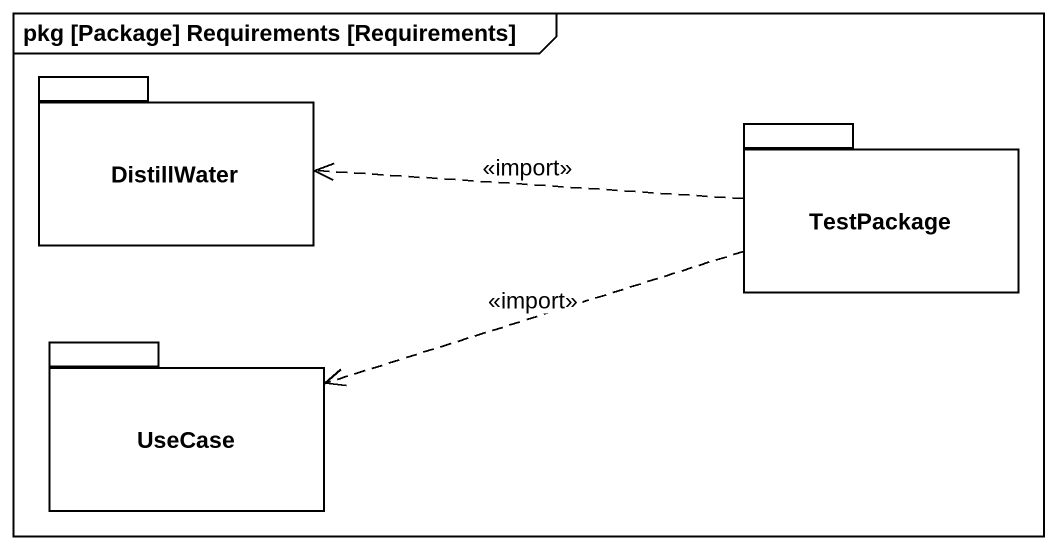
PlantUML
@startuml
mainframe pkg [Package] Requirements [Requirements]
package DistillWater {
}
package TestPackage {
}
package "UseCase" as UseCase_ {
}
TestPackage .left.> DistillWater : <<import>>
TestPackage .left.> UseCase_ : <<import>>
@enduml
